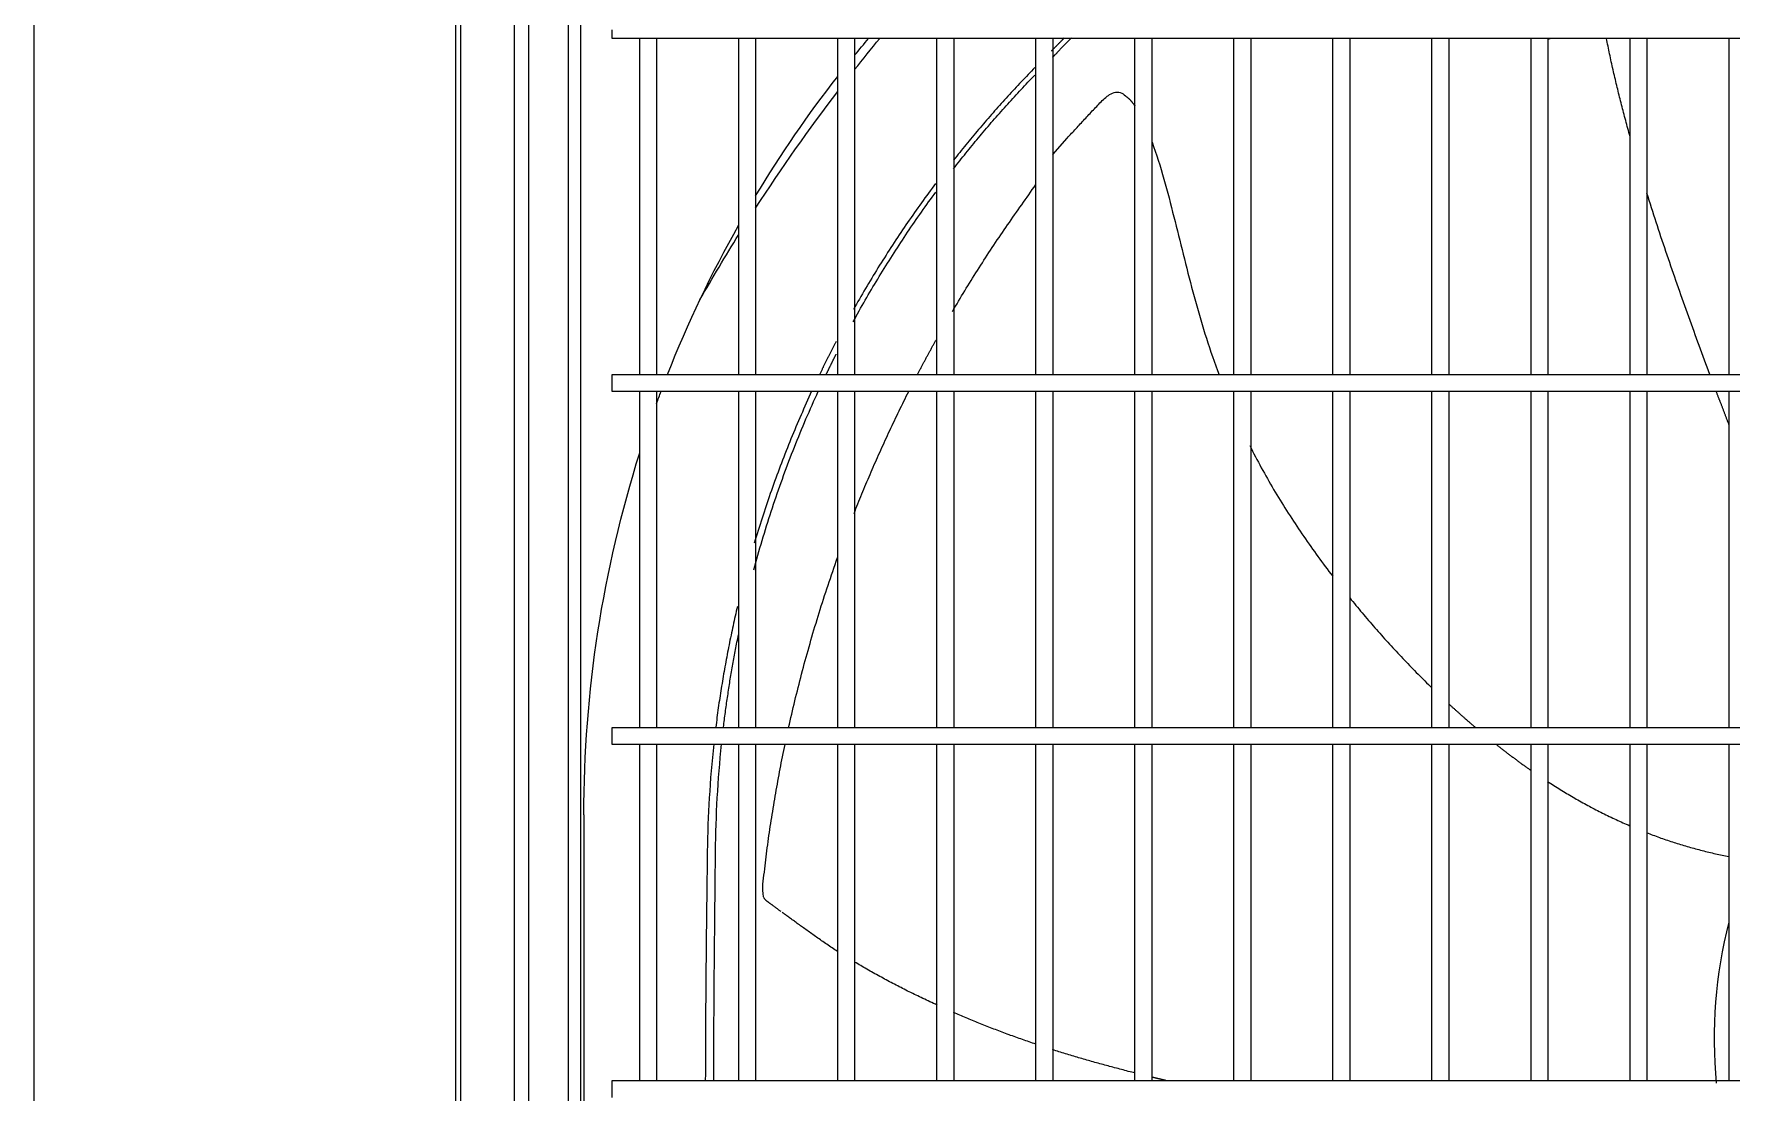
# Model space of a CAD drawing. Header units: millimetres. Extents: x 0 to 504600, y 0 to 118800.
# Drawn here: x 430024.2 to 430426.9, y 46058.4 to 46309.4 of the extents above; entities that cross this region are included whole.
import ezdxf

# ---------------------------------------------------------------- set-up
doc = ezdxf.new("R2010")
doc.units = ezdxf.units.MM
doc.header["$LTSCALE"] = 200
doc.layers.add('LG-AIRCON', color=240, linetype='Continuous')

# ---------------------------------------------------------------- blocks, each defined once
blk = doc.blocks.new('UXC')
at = {"layer": 'LG-AIRCON', "color": 0}
for p, q in [((-430.95, 40.6), (-430.95, 721.4)), ((-429.65, 721.4), (-429.65, 40.6)), ((-417.02, 111.03), (-417.02, 651.03)), ((-413.48, 651.03), (-413.48, 111.03)), ((-404.18, 114.89), (-404.18, 647.18)), ((-401.21, 647.18), (-401.21, 114.89)), ((-400.45, 316), (-400.45, 446)), ((-393.71, 383), (-393.71, 381)), ((-393.71, 381), (-393.71, 379)), ((-393.71, 379), (351.81, 379)), ((-387.2, 379), (-387.2, 299.25)), ((-383.2, 299.25), (-383.2, 379)), ((-363.7, 379.01), (-363.7, 299.26)), ((-359.7, 299.26), (-359.7, 379.01)), ((-340.2, 379), (-340.2, 299.25)), ((-336.2, 299.25), (-336.2, 379)), ((-316.7, 379), (-316.7, 299.25)), ((-312.7, 299.25), (-312.7, 379)), ((-293.2, 379), (-293.2, 299.25)), ((-289.2, 299.25), (-289.2, 379)), ((-269.7, 379), (-269.7, 299.25)), ((-265.7, 299.25), (-265.7, 379)), ((-246.2, 379), (-246.2, 299.25)), ((-242.2, 299.25), (-242.2, 379)), ((-222.7, 379), (-222.7, 299.25)), ((-218.7, 299.25), (-218.7, 379)), ((-199.2, 379), (-199.2, 299.25)), ((-195.2, 299.25), (-195.2, 379)), ((-175.7, 379), (-175.7, 299.25)), ((-171.7, 299.25), (-171.7, 379)), ((-152.2, 379), (-152.2, 299.25)), ((-148.2, 299.25), (-148.2, 379)), ((-128.7, 379), (-128.7, 299.25)), ((351.81, 299.25), (-393.71, 299.25)), ((-393.71, 299.25), (-393.71, 297.25)), ((-393.71, 297.25), (-393.71, 295.25)), ((-393.71, 295.25), (351.81, 295.25)), ((-387.2, 295.25), (-387.2, 215.5)), ((-383.2, 215.5), (-383.2, 295.25)), ((-363.7, 295.26), (-363.7, 215.5)), ((-359.7, 215.5), (-359.7, 295.26)), ((-340.2, 295.25), (-340.2, 215.5)), ((-336.2, 215.5), (-336.2, 295.25)), ((-316.7, 295.25), (-316.7, 215.5)), ((-312.7, 215.5), (-312.7, 295.25)), ((-293.2, 295.26), (-293.2, 215.51)), ((-289.2, 215.51), (-289.2, 295.26)), ((-269.7, 295.26), (-269.7, 215.51)), ((-265.7, 215.51), (-265.7, 295.26)), ((-246.2, 295.26), (-246.2, 215.51)), ((-242.2, 215.51), (-242.2, 295.26)), ((-222.7, 295.26), (-222.7, 215.51)), ((-218.7, 215.51), (-218.7, 295.26)), ((-199.2, 295.26), (-199.2, 215.51)), ((-195.2, 215.51), (-195.2, 295.26)), ((-175.7, 295.26), (-175.7, 215.51)), ((-171.7, 215.51), (-171.7, 295.26)), ((-152.2, 295.26), (-152.2, 215.51)), ((-148.2, 215.51), (-148.2, 295.26)), ((-128.7, 295.26), (-128.7, 215.51)), ((351.81, 215.5), (-393.71, 215.5)), ((-393.71, 215.5), (-393.71, 213.5)), ((-393.71, 213.5), (-393.71, 211.5)), ((-393.71, 211.5), (351.81, 211.5)), ((-387.2, 211.5), (-387.2, 131.75)), ((-383.2, 131.75), (-383.2, 211.5)), ((-363.7, 211.5), (-363.7, 131.75)), ((-359.7, 131.75), (-359.7, 211.5)), ((-340.2, 211.5), (-340.2, 131.75)), ((-336.2, 131.75), (-336.2, 211.5)), ((-316.7, 211.5), (-316.7, 131.75)), ((-312.7, 131.75), (-312.7, 211.5)), ((-293.2, 211.5), (-293.2, 131.76)), ((-289.2, 131.76), (-289.2, 211.5)), ((-269.7, 211.5), (-269.7, 131.76)), ((-265.7, 131.76), (-265.7, 211.5)), ((-246.2, 211.5), (-246.2, 131.76)), ((-242.2, 131.76), (-242.2, 211.5)), ((-222.7, 211.5), (-222.7, 131.76)), ((-218.7, 131.76), (-218.7, 211.5)), ((-199.2, 211.5), (-199.2, 131.76)), ((-195.2, 131.76), (-195.2, 211.5)), ((-175.7, 211.5), (-175.7, 131.76)), ((-171.7, 131.76), (-171.7, 211.5)), ((-152.2, 211.5), (-152.2, 131.76)), ((-148.2, 131.76), (-148.2, 211.5)), ((-128.7, 211.5), (-128.7, 131.76)), ((351.81, 131.75), (-393.71, 131.75)), ((-393.71, 131.75), (-393.71, 129.75))]:
    blk.add_line(p, q, dxfattribs=at)
for points in [[(-369.63, 299.21), (-369.8, 300.79), (-369.96, 302.38), (-370.1, 303.97), (-370.24, 305.56), (-370.37, 307.15), (-370.49, 308.74), (-370.6, 310.33), (-370.7, 311.92), (-370.79, 313.52), (-370.87, 315.11), (-370.94, 316.7), (-371, 318.3), (-371.05, 319.89), (-371.09, 321.49), (-371.13, 323.09), (-371.16, 324.68), (-371.19, 326.28), (-371.21, 327.88), (-371.23, 329.47), (-371.25, 331.07), (-371.27, 332.67), (-371.29, 334.26), (-371.31, 335.86), (-371.33, 337.46), (-371.35, 339.06), (-371.37, 340.65), (-371.38, 342.25), (-371.4, 343.85), (-371.42, 345.45), (-371.44, 347.04), (-371.45, 348.64), (-371.47, 350.24), (-371.48, 351.84), (-371.5, 353.43), (-371.51, 355.03), (-371.52, 356.63), (-371.53, 358.23), (-371.55, 359.82), (-371.56, 361.42), (-371.57, 363.02), (-371.58, 364.62), (-371.59, 366.22), (-371.59, 367.81), (-371.6, 369.41), (-371.61, 371.01), (-371.62, 372.61), (-371.62, 374.21), (-371.63, 375.8), (-371.63, 377.4), (-371.64, 379)], [(-369.64, 379), (-369.63, 377.4), (-369.63, 375.8), (-369.62, 374.2), (-369.62, 372.61), (-369.61, 371.01), (-369.6, 369.41), (-369.59, 367.81), (-369.59, 366.22), (-369.58, 364.62), (-369.57, 363.02), (-369.56, 361.42), (-369.55, 359.82), (-369.54, 358.23), (-369.53, 356.63), (-369.51, 355.03), (-369.5, 353.43), (-369.49, 351.84), (-369.48, 350.24), (-369.46, 348.64), (-369.45, 347.04), (-369.43, 345.45), (-369.41, 343.85), (-369.4, 342.25), (-369.38, 340.66), (-369.37, 339.06), (-369.35, 337.46), (-369.33, 335.86), (-369.32, 334.27), (-369.3, 332.67), (-369.29, 331.07), (-369.27, 329.47), (-369.25, 327.88), (-369.24, 326.28), (-369.21, 324.68), (-369.19, 323.09), (-369.15, 321.49), (-369.12, 319.89), (-369.07, 318.3), (-369.01, 316.7), (-368.95, 315.11), (-368.88, 313.51), (-368.79, 311.92), (-368.7, 310.33), (-368.6, 308.73), (-368.48, 307.14), (-368.36, 305.55), (-368.23, 303.96), (-368.08, 302.37), (-367.93, 300.78), (-367.77, 299.19)], [(-262.35, 379), (-262.42, 378.99), (-262.49, 378.97), (-262.55, 378.96), (-262.62, 378.94), (-262.69, 378.93), (-262.76, 378.91), (-262.82, 378.89), (-262.89, 378.88), (-262.96, 378.86), (-263.02, 378.85), (-263.09, 378.83), (-263.16, 378.82), (-263.22, 378.8), (-263.29, 378.78), (-263.36, 378.77), (-263.43, 378.75), (-263.49, 378.74), (-263.56, 378.72), (-263.63, 378.7), (-263.69, 378.69), (-263.76, 378.67), (-263.83, 378.66), (-263.89, 378.64), (-263.96, 378.63), (-264.03, 378.61), (-264.09, 378.59), (-264.16, 378.58), (-264.23, 378.56), (-264.29, 378.55), (-264.36, 378.53), (-264.43, 378.51), (-264.49, 378.5), (-264.56, 378.48), (-264.63, 378.47), (-264.7, 378.45), (-264.76, 378.43), (-264.83, 378.42), (-264.9, 378.4), (-264.96, 378.39), (-265.03, 378.37), (-265.1, 378.35), (-265.16, 378.34), (-265.23, 378.32), (-265.3, 378.31), (-265.36, 378.29), (-265.43, 378.27), (-265.49, 378.26), (-265.56, 378.24), (-265.63, 378.23), (-265.69, 378.21)], [(-269.66, 377.23), (-270.06, 377.13), (-270.46, 377.03), (-270.86, 376.93), (-271.27, 376.83), (-271.67, 376.72), (-272.07, 376.62), (-272.48, 376.51), (-272.89, 376.41), (-273.29, 376.3), (-273.69, 376.19), (-274.1, 376.09), (-274.5, 375.98), (-274.9, 375.88), (-275.29, 375.77), (-275.69, 375.66), (-276.08, 375.56), (-276.47, 375.45), (-276.87, 375.34), (-277.26, 375.24), (-277.65, 375.13), (-278.04, 375.02), (-278.42, 374.92), (-278.81, 374.81), (-279.2, 374.7), (-279.59, 374.59), (-279.97, 374.48), (-280.36, 374.37), (-280.74, 374.26), (-281.13, 374.15), (-281.51, 374.04), (-281.9, 373.93), (-282.28, 373.82), (-282.66, 373.7), (-283.05, 373.59), (-283.43, 373.48), (-283.81, 373.36), (-284.2, 373.25), (-284.59, 373.13), (-284.97, 373.02), (-285.36, 372.9), (-285.75, 372.78), (-286.14, 372.66), (-286.53, 372.54), (-286.92, 372.42), (-287.32, 372.3), (-287.71, 372.18), (-288.1, 372.05), (-288.49, 371.93), (-288.88, 371.81), (-289.26, 371.68)], [(-293.19, 370.4), (-293.59, 370.26), (-294, 370.12), (-294.4, 369.98), (-294.8, 369.85), (-295.2, 369.71), (-295.6, 369.57), (-296, 369.43), (-296.4, 369.29), (-296.79, 369.15), (-297.19, 369.01), (-297.59, 368.87), (-297.98, 368.73), (-298.38, 368.58), (-298.78, 368.44), (-299.18, 368.29), (-299.57, 368.15), (-299.97, 368), (-300.37, 367.85), (-300.78, 367.7), (-301.18, 367.55), (-301.58, 367.4), (-301.98, 367.25), (-302.39, 367.09), (-302.79, 366.94), (-303.19, 366.79), (-303.59, 366.63), (-303.99, 366.48), (-304.38, 366.32), (-304.77, 366.17), (-305.16, 366.01), (-305.55, 365.86), (-305.94, 365.71), (-306.32, 365.55), (-306.71, 365.4), (-307.09, 365.24), (-307.48, 365.08), (-307.86, 364.93), (-308.24, 364.77), (-308.62, 364.61), (-309, 364.46), (-309.37, 364.3), (-309.75, 364.14), (-310.13, 363.98), (-310.5, 363.82), (-310.87, 363.66), (-311.25, 363.5), (-311.62, 363.35), (-311.99, 363.18), (-312.36, 363.02), (-312.73, 362.86)], [(-316.62, 361.12), (-317.05, 360.92), (-317.48, 360.73), (-317.9, 360.53), (-318.32, 360.33), (-318.74, 360.13), (-319.16, 359.94), (-319.58, 359.74), (-319.99, 359.54), (-320.4, 359.35), (-320.81, 359.15), (-321.22, 358.95), (-321.62, 358.76), (-322.02, 358.56), (-322.43, 358.36), (-322.83, 358.16), (-323.23, 357.96), (-323.63, 357.77), (-324.02, 357.57), (-324.42, 357.37), (-324.81, 357.17), (-325.2, 356.97), (-325.6, 356.77), (-325.98, 356.57), (-326.37, 356.37), (-326.76, 356.17), (-327.15, 355.97), (-327.54, 355.76), (-327.92, 355.56), (-328.31, 355.35), (-328.7, 355.15), (-329.08, 354.94), (-329.47, 354.73), (-329.86, 354.52), (-330.25, 354.31), (-330.63, 354.1), (-331.02, 353.89), (-331.41, 353.67), (-331.79, 353.46), (-332.17, 353.24), (-332.55, 353.03), (-332.93, 352.82), (-333.3, 352.6), (-333.68, 352.39), (-334.05, 352.17), (-334.41, 351.96), (-334.77, 351.75), (-335.13, 351.54), (-335.48, 351.33), (-335.84, 351.12), (-336.2, 350.91)], [(-340.24, 348.39), (-340.56, 348.18), (-340.89, 347.97), (-341.21, 347.75), (-341.53, 347.54), (-341.85, 347.33), (-342.17, 347.12), (-342.49, 346.9), (-342.8, 346.69), (-343.11, 346.48), (-343.42, 346.27), (-343.73, 346.06), (-344.03, 345.85), (-344.33, 345.64), (-344.63, 345.43), (-344.93, 345.23), (-345.23, 345.02), (-345.52, 344.81), (-345.81, 344.6), (-346.1, 344.4), (-346.38, 344.2), (-346.66, 344), (-346.94, 343.8), (-347.22, 343.61), (-347.49, 343.41), (-347.77, 343.21), (-348.04, 343.01), (-348.3, 342.82), (-348.56, 342.64), (-348.81, 342.45), (-349.06, 342.27), (-349.32, 342.09), (-349.57, 341.9), (-349.82, 341.72), (-350.06, 341.55), (-350.29, 341.38), (-350.51, 341.22), (-350.75, 341.05), (-350.99, 340.87), (-351.22, 340.71), (-351.43, 340.55), (-351.63, 340.41), (-351.83, 340.26), (-352.05, 340.1), (-352.27, 339.94), (-352.46, 339.81), (-352.63, 339.68), (-352.81, 339.55), (-353.01, 339.41), (-353.2, 339.27), (-353.38, 339.14)], [(-353.67, 338.93), (-353.8, 338.84), (-353.93, 338.75), (-354.05, 338.66), (-354.18, 338.57), (-354.3, 338.48), (-354.42, 338.39), (-354.53, 338.31), (-354.65, 338.22), (-354.76, 338.14), (-354.87, 338.05), (-354.98, 337.97), (-355.09, 337.89), (-355.2, 337.81), (-355.3, 337.73), (-355.4, 337.65), (-355.5, 337.58), (-355.6, 337.5), (-355.69, 337.43), (-355.78, 337.36), (-355.87, 337.29), (-355.96, 337.22), (-356.05, 337.16), (-356.13, 337.09), (-356.22, 337.04), (-356.3, 336.98), (-356.38, 336.92), (-356.45, 336.87), (-356.53, 336.82), (-356.6, 336.77), (-356.68, 336.72), (-356.75, 336.67), (-356.81, 336.62), (-356.88, 336.57), (-356.95, 336.53), (-357.01, 336.48), (-357.07, 336.42), (-357.13, 336.37), (-357.19, 336.32), (-357.25, 336.26), (-357.3, 336.2), (-357.36, 336.14), (-357.41, 336.08), (-357.46, 336.02), (-357.51, 335.96), (-357.56, 335.89), (-357.6, 335.83), (-357.65, 335.77), (-357.69, 335.7), (-357.73, 335.63), (-357.77, 335.57)], [(-357.81, 335.44), (-357.91, 334.67), (-357.98, 333.91), (-358, 333.17), (-357.98, 332.43), (-357.91, 331.7), (-357.83, 330.98), (-357.73, 330.26), (-357.63, 329.54), (-357.55, 328.82), (-357.46, 328.1), (-357.38, 327.38), (-357.3, 326.65), (-357.21, 325.93), (-357.12, 325.21), (-357.03, 324.49), (-356.93, 323.77), (-356.83, 323.05), (-356.73, 322.33), (-356.63, 321.61), (-356.53, 320.9), (-356.42, 320.18), (-356.31, 319.46), (-356.21, 318.74), (-356.1, 318.02), (-355.98, 317.3), (-355.87, 316.59), (-355.76, 315.87), (-355.64, 315.15), (-355.53, 314.43), (-355.41, 313.71), (-355.29, 312.99), (-355.17, 312.27), (-355.05, 311.55), (-354.92, 310.83), (-354.8, 310.11), (-354.67, 309.39), (-354.54, 308.67), (-354.41, 307.95), (-354.28, 307.23), (-354.15, 306.51), (-354.01, 305.78), (-353.88, 305.06), (-353.74, 304.34), (-353.6, 303.62), (-353.46, 302.89), (-353.31, 302.17), (-353.17, 301.44), (-353.02, 300.72), (-352.87, 299.99), (-352.72, 299.27)], [(-148.3, 320.19), (-147.92, 320.34), (-147.54, 320.48), (-147.16, 320.63), (-146.78, 320.77), (-146.4, 320.91), (-146.01, 321.05), (-145.63, 321.19), (-145.25, 321.33), (-144.86, 321.47), (-144.48, 321.6), (-144.09, 321.73), (-143.7, 321.87), (-143.32, 322), (-142.93, 322.13), (-142.54, 322.26), (-142.16, 322.38), (-141.77, 322.51), (-141.38, 322.63), (-140.99, 322.76), (-140.6, 322.88), (-140.21, 323), (-139.82, 323.12), (-139.43, 323.24), (-139.04, 323.35), (-138.65, 323.47), (-138.26, 323.58), (-137.87, 323.69), (-137.47, 323.8), (-137.08, 323.91), (-136.69, 324.02), (-136.29, 324.12), (-135.9, 324.23), (-135.5, 324.33), (-135.11, 324.44), (-134.71, 324.54), (-134.31, 324.64), (-133.92, 324.73), (-133.52, 324.83), (-133.12, 324.93), (-132.73, 325.02), (-132.33, 325.11), (-131.93, 325.2), (-131.53, 325.29), (-131.13, 325.38), (-130.73, 325.47), (-130.33, 325.55), (-129.93, 325.64), (-129.52, 325.72), (-129.12, 325.8), (-128.72, 325.88)], [(-171.76, 308.07), (-171.39, 308.31), (-171.02, 308.55), (-170.64, 308.79), (-170.27, 309.02), (-169.89, 309.26), (-169.52, 309.49), (-169.14, 309.73), (-168.77, 309.96), (-168.39, 310.19), (-168.01, 310.42), (-167.63, 310.65), (-167.25, 310.88), (-166.87, 311.1), (-166.49, 311.33), (-166.11, 311.55), (-165.72, 311.78), (-165.34, 312), (-164.96, 312.22), (-164.57, 312.44), (-164.19, 312.65), (-163.8, 312.87), (-163.41, 313.09), (-163.02, 313.3), (-162.64, 313.51), (-162.25, 313.72), (-161.86, 313.93), (-161.47, 314.14), (-161.07, 314.35), (-160.68, 314.55), (-160.29, 314.76), (-159.89, 314.96), (-159.5, 315.16), (-159.11, 315.36), (-158.71, 315.56), (-158.31, 315.76), (-157.92, 315.96), (-157.52, 316.15), (-157.12, 316.35), (-156.72, 316.54), (-156.32, 316.73), (-155.92, 316.92), (-155.52, 317.11), (-155.11, 317.29), (-154.71, 317.48), (-154.31, 317.66), (-153.9, 317.84), (-153.5, 318.03), (-153.09, 318.2), (-152.68, 318.38), (-152.28, 318.56)], [(-183.91, 299.32), (-183.75, 299.45), (-183.59, 299.57), (-183.43, 299.7), (-183.27, 299.82), (-183.11, 299.95), (-182.95, 300.07), (-182.79, 300.2), (-182.63, 300.32), (-182.47, 300.44), (-182.31, 300.57), (-182.15, 300.69), (-181.99, 300.82), (-181.83, 300.94), (-181.67, 301.06), (-181.51, 301.18), (-181.35, 301.31), (-181.19, 301.43), (-181.02, 301.55), (-180.86, 301.67), (-180.7, 301.8), (-180.54, 301.92), (-180.38, 302.04), (-180.22, 302.16), (-180.05, 302.28), (-179.89, 302.4), (-179.73, 302.52), (-179.57, 302.64), (-179.4, 302.76), (-179.24, 302.88), (-179.08, 303), (-178.91, 303.12), (-178.75, 303.24), (-178.59, 303.36), (-178.42, 303.48), (-178.26, 303.6), (-178.1, 303.72), (-177.93, 303.84), (-177.77, 303.96), (-177.6, 304.07), (-177.44, 304.19), (-177.27, 304.31), (-177.11, 304.43), (-176.94, 304.55), (-176.78, 304.66), (-176.61, 304.78), (-176.45, 304.9), (-176.28, 305.01), (-176.12, 305.13), (-175.95, 305.24), (-175.78, 305.36)], [(-364.02, 266.54), (-364.16, 267.11), (-364.29, 267.68), (-364.42, 268.24), (-364.55, 268.81), (-364.68, 269.38), (-364.8, 269.95), (-364.93, 270.52), (-365.05, 271.09), (-365.18, 271.66), (-365.3, 272.23), (-365.42, 272.8), (-365.54, 273.37), (-365.66, 273.94), (-365.78, 274.52), (-365.89, 275.09), (-366.01, 275.66), (-366.12, 276.24), (-366.23, 276.81), (-366.35, 277.38), (-366.46, 277.95), (-366.56, 278.53), (-366.67, 279.1), (-366.78, 279.67), (-366.88, 280.25), (-366.99, 280.82), (-367.09, 281.39), (-367.19, 281.97), (-367.29, 282.54), (-367.39, 283.12), (-367.48, 283.69), (-367.58, 284.26), (-367.67, 284.84), (-367.77, 285.41), (-367.86, 285.99), (-367.95, 286.56), (-368.04, 287.14), (-368.13, 287.71), (-368.22, 288.28), (-368.3, 288.86), (-368.39, 289.43), (-368.47, 290.01), (-368.55, 290.58), (-368.63, 291.16), (-368.71, 291.73), (-368.79, 292.31), (-368.87, 292.88), (-368.94, 293.46), (-369.02, 294.03), (-369.09, 294.61), (-369.16, 295.19)], [(-367.32, 295.17), (-367.27, 294.73), (-367.21, 294.29), (-367.16, 293.85), (-367.1, 293.42), (-367.05, 292.98), (-366.99, 292.54), (-366.93, 292.1), (-366.88, 291.66), (-366.82, 291.22), (-366.76, 290.78), (-366.7, 290.34), (-366.64, 289.9), (-366.57, 289.46), (-366.51, 289.02), (-366.45, 288.59), (-366.38, 288.15), (-366.32, 287.71), (-366.25, 287.27), (-366.19, 286.83), (-366.12, 286.39), (-366.05, 285.95), (-365.98, 285.51), (-365.92, 285.08), (-365.85, 284.64), (-365.78, 284.2), (-365.7, 283.76), (-365.63, 283.32), (-365.56, 282.88), (-365.49, 282.44), (-365.41, 282.01), (-365.34, 281.57), (-365.26, 281.13), (-365.18, 280.69), (-365.11, 280.25), (-365.03, 279.81), (-364.95, 279.38), (-364.87, 278.94), (-364.79, 278.5), (-364.71, 278.06), (-364.63, 277.62), (-364.54, 277.19), (-364.46, 276.75), (-364.38, 276.31), (-364.29, 275.87), (-364.21, 275.44), (-364.12, 275), (-364.03, 274.56), (-363.94, 274.12), (-363.86, 273.68), (-363.77, 273.25)], [(-351.86, 295.28), (-351.69, 294.49), (-351.51, 293.7), (-351.33, 292.91), (-351.14, 292.12), (-350.96, 291.32), (-350.77, 290.53), (-350.58, 289.74), (-350.39, 288.94), (-350.2, 288.15), (-350, 287.35), (-349.8, 286.55), (-349.6, 285.76), (-349.4, 284.96), (-349.2, 284.16), (-348.99, 283.36), (-348.78, 282.56), (-348.57, 281.76), (-348.35, 280.96), (-348.14, 280.15), (-347.92, 279.35), (-347.7, 278.55), (-347.48, 277.74), (-347.25, 276.94), (-347.02, 276.13), (-346.79, 275.32), (-346.56, 274.52), (-346.33, 273.71), (-346.09, 272.9), (-345.85, 272.09), (-345.61, 271.28), (-345.37, 270.47), (-345.12, 269.66), (-344.87, 268.85), (-344.62, 268.03), (-344.37, 267.22), (-344.11, 266.41), (-343.85, 265.59), (-343.59, 264.78), (-343.33, 263.96), (-343.06, 263.14), (-342.79, 262.33), (-342.52, 261.51), (-342.25, 260.69), (-341.97, 259.87), (-341.69, 259.05), (-341.41, 258.23), (-341.13, 257.41), (-340.84, 256.59), (-340.56, 255.77), (-340.26, 254.95)], [(-195.22, 289.62), (-195.1, 289.74), (-194.97, 289.86), (-194.85, 289.97), (-194.72, 290.09), (-194.6, 290.2), (-194.47, 290.32), (-194.34, 290.43), (-194.22, 290.55), (-194.09, 290.66), (-193.97, 290.78), (-193.84, 290.89), (-193.71, 291), (-193.59, 291.12), (-193.46, 291.23), (-193.33, 291.35), (-193.21, 291.46), (-193.08, 291.57), (-192.95, 291.69), (-192.83, 291.8), (-192.7, 291.92), (-192.57, 292.03), (-192.45, 292.14), (-192.32, 292.26), (-192.19, 292.37), (-192.06, 292.48), (-191.94, 292.59), (-191.81, 292.71), (-191.68, 292.82), (-191.55, 292.93), (-191.43, 293.05), (-191.3, 293.16), (-191.17, 293.27), (-191.04, 293.38), (-190.91, 293.49), (-190.78, 293.61), (-190.66, 293.72), (-190.53, 293.83), (-190.4, 293.94), (-190.27, 294.05), (-190.14, 294.16), (-190.01, 294.28), (-189.88, 294.39), (-189.75, 294.5), (-189.62, 294.61), (-189.5, 294.72), (-189.37, 294.83), (-189.24, 294.94), (-189.11, 295.05), (-188.98, 295.16), (-188.85, 295.27)], [(-218.73, 264.48), (-218.36, 264.94), (-217.99, 265.38), (-217.62, 265.83), (-217.25, 266.28), (-216.88, 266.73), (-216.51, 267.17), (-216.14, 267.62), (-215.77, 268.06), (-215.39, 268.51), (-215.02, 268.95), (-214.64, 269.39), (-214.26, 269.83), (-213.88, 270.27), (-213.51, 270.71), (-213.13, 271.14), (-212.74, 271.58), (-212.36, 272.02), (-211.98, 272.45), (-211.6, 272.88), (-211.21, 273.32), (-210.83, 273.75), (-210.44, 274.18), (-210.05, 274.61), (-209.66, 275.04), (-209.27, 275.46), (-208.88, 275.89), (-208.49, 276.32), (-208.1, 276.74), (-207.71, 277.16), (-207.31, 277.59), (-206.92, 278.01), (-206.52, 278.43), (-206.13, 278.85), (-205.73, 279.27), (-205.33, 279.68), (-204.93, 280.1), (-204.53, 280.52), (-204.13, 280.93), (-203.72, 281.35), (-203.32, 281.76), (-202.92, 282.17), (-202.51, 282.58), (-202.11, 282.99), (-201.7, 283.4), (-201.29, 283.81), (-200.88, 284.21), (-200.47, 284.62), (-200.06, 285.02), (-199.65, 285.42), (-199.23, 285.83)], [(-360.12, 257.81), (-359.88, 256.94), (-359.65, 256.07), (-359.4, 255.19), (-359.16, 254.32), (-358.91, 253.45), (-358.66, 252.59), (-358.41, 251.72), (-358.15, 250.85), (-357.89, 249.99), (-357.63, 249.12), (-357.37, 248.26), (-357.1, 247.4), (-356.83, 246.54), (-356.56, 245.68), (-356.28, 244.82), (-356, 243.96), (-355.72, 243.1), (-355.43, 242.25), (-355.15, 241.39), (-354.86, 240.54), (-354.56, 239.69), (-354.27, 238.84), (-353.97, 237.99), (-353.67, 237.14), (-353.36, 236.29), (-353.05, 235.45), (-352.74, 234.6), (-352.43, 233.76), (-352.11, 232.91), (-351.79, 232.07), (-351.47, 231.23), (-351.15, 230.39), (-350.82, 229.55), (-350.49, 228.71), (-350.16, 227.88), (-349.82, 227.04), (-349.48, 226.21), (-349.14, 225.37), (-348.8, 224.54), (-348.45, 223.71), (-348.1, 222.88), (-347.75, 222.05), (-347.39, 221.22), (-347.03, 220.4), (-346.67, 219.57), (-346.31, 218.75), (-345.94, 217.92), (-345.57, 217.1), (-345.2, 216.28), (-344.82, 215.46)], [(-242.45, 228.35), (-242.12, 229.01), (-241.78, 229.67), (-241.44, 230.33), (-241.1, 230.99), (-240.75, 231.65), (-240.4, 232.31), (-240.05, 232.96), (-239.7, 233.61), (-239.34, 234.26), (-238.98, 234.91), (-238.62, 235.56), (-238.25, 236.2), (-237.89, 236.84), (-237.52, 237.48), (-237.15, 238.12), (-236.77, 238.76), (-236.39, 239.39), (-236.01, 240.03), (-235.63, 240.66), (-235.25, 241.29), (-234.86, 241.91), (-234.47, 242.54), (-234.08, 243.16), (-233.69, 243.79), (-233.29, 244.41), (-232.89, 245.03), (-232.49, 245.64), (-232.09, 246.26), (-231.69, 246.87), (-231.28, 247.48), (-230.87, 248.09), (-230.46, 248.7), (-230.05, 249.31), (-229.64, 249.91), (-229.22, 250.52), (-228.8, 251.12), (-228.38, 251.72), (-227.96, 252.32), (-227.54, 252.91), (-227.11, 253.51), (-226.69, 254.1), (-226.26, 254.69), (-225.83, 255.28), (-225.39, 255.87), (-224.96, 256.46), (-224.52, 257.04), (-224.09, 257.63), (-223.65, 258.21), (-223.21, 258.79), (-222.76, 259.37)], [(-346.4, 215.47), (-346.72, 216.17), (-347.04, 216.88), (-347.36, 217.58), (-347.68, 218.28), (-347.99, 218.99), (-348.3, 219.69), (-348.61, 220.4), (-348.92, 221.1), (-349.23, 221.81), (-349.53, 222.52), (-349.83, 223.23), (-350.13, 223.94), (-350.43, 224.65), (-350.72, 225.36), (-351.02, 226.07), (-351.31, 226.78), (-351.6, 227.5), (-351.89, 228.21), (-352.17, 228.93), (-352.46, 229.64), (-352.74, 230.36), (-353.02, 231.08), (-353.29, 231.8), (-353.57, 232.52), (-353.84, 233.24), (-354.11, 233.96), (-354.38, 234.68), (-354.65, 235.4), (-354.92, 236.12), (-355.18, 236.85), (-355.44, 237.57), (-355.7, 238.3), (-355.96, 239.02), (-356.21, 239.75), (-356.46, 240.48), (-356.71, 241.21), (-356.96, 241.94), (-357.21, 242.67), (-357.45, 243.4), (-357.7, 244.13), (-357.94, 244.86), (-358.18, 245.6), (-358.41, 246.33), (-358.65, 247.07), (-358.88, 247.8), (-359.11, 248.54), (-359.34, 249.28), (-359.56, 250.02), (-359.79, 250.76), (-360.01, 251.5)], [(-336.33, 244.45), (-336.11, 243.87), (-335.88, 243.3), (-335.65, 242.72), (-335.42, 242.14), (-335.18, 241.56), (-334.95, 240.99), (-334.71, 240.41), (-334.48, 239.83), (-334.24, 239.25), (-334, 238.67), (-333.76, 238.1), (-333.52, 237.52), (-333.27, 236.94), (-333.03, 236.36), (-332.78, 235.78), (-332.54, 235.2), (-332.29, 234.62), (-332.04, 234.04), (-331.79, 233.46), (-331.54, 232.88), (-331.28, 232.3), (-331.03, 231.72), (-330.77, 231.15), (-330.52, 230.57), (-330.26, 229.99), (-330, 229.41), (-329.74, 228.83), (-329.47, 228.25), (-329.21, 227.67), (-328.94, 227.09), (-328.68, 226.51), (-328.41, 225.93), (-328.14, 225.35), (-327.87, 224.77), (-327.6, 224.19), (-327.32, 223.61), (-327.05, 223.03), (-326.77, 222.45), (-326.5, 221.87), (-326.22, 221.29), (-325.94, 220.71), (-325.66, 220.13), (-325.37, 219.55), (-325.09, 218.97), (-324.8, 218.39), (-324.52, 217.81), (-324.23, 217.23), (-323.94, 216.65), (-323.65, 216.07), (-323.36, 215.49)], [(-128.73, 223.33), (-128.79, 223.18), (-128.86, 223.02), (-128.92, 222.86), (-128.98, 222.71), (-129.04, 222.55), (-129.1, 222.4), (-129.16, 222.24), (-129.22, 222.08), (-129.28, 221.93), (-129.34, 221.77), (-129.4, 221.62), (-129.46, 221.46), (-129.52, 221.3), (-129.58, 221.15), (-129.64, 220.99), (-129.7, 220.83), (-129.76, 220.68), (-129.82, 220.52), (-129.88, 220.37), (-129.94, 220.21), (-130, 220.05), (-130.06, 219.9), (-130.12, 219.74), (-130.18, 219.58), (-130.24, 219.43), (-130.3, 219.27), (-130.36, 219.11), (-130.42, 218.96), (-130.48, 218.8), (-130.54, 218.64), (-130.6, 218.49), (-130.66, 218.33), (-130.72, 218.17), (-130.78, 218.01), (-130.84, 217.86), (-130.9, 217.7), (-130.96, 217.54), (-131.02, 217.39), (-131.08, 217.23), (-131.14, 217.07), (-131.2, 216.92), (-131.26, 216.76), (-131.32, 216.6), (-131.38, 216.44), (-131.44, 216.29), (-131.5, 216.13), (-131.56, 215.97), (-131.62, 215.81), (-131.68, 215.66), (-131.74, 215.5)], [(-340.58, 203.63), (-340.66, 203.79), (-340.74, 203.94), (-340.82, 204.1), (-340.9, 204.25), (-340.98, 204.41), (-341.06, 204.56), (-341.14, 204.71), (-341.22, 204.87), (-341.3, 205.02), (-341.38, 205.18), (-341.46, 205.33), (-341.54, 205.49), (-341.62, 205.64), (-341.7, 205.8), (-341.78, 205.95), (-341.86, 206.1), (-341.93, 206.26), (-342.01, 206.41), (-342.09, 206.57), (-342.17, 206.72), (-342.25, 206.88), (-342.33, 207.03), (-342.4, 207.19), (-342.48, 207.34), (-342.56, 207.5), (-342.64, 207.65), (-342.72, 207.81), (-342.79, 207.96), (-342.87, 208.12), (-342.95, 208.27), (-343.02, 208.43), (-343.1, 208.58), (-343.18, 208.74), (-343.26, 208.89), (-343.33, 209.05), (-343.41, 209.21), (-343.49, 209.36), (-343.56, 209.52), (-343.64, 209.67), (-343.71, 209.83), (-343.79, 209.98), (-343.87, 210.14), (-343.94, 210.3), (-344.02, 210.45), (-344.09, 210.61), (-344.17, 210.76), (-344.25, 210.92), (-344.32, 211.07), (-344.4, 211.23), (-344.47, 211.39)], [(-342.9, 211.38), (-342.86, 211.28), (-342.81, 211.19), (-342.77, 211.09), (-342.72, 211), (-342.67, 210.9), (-342.63, 210.81), (-342.58, 210.71), (-342.54, 210.62), (-342.49, 210.52), (-342.44, 210.43), (-342.4, 210.33), (-342.35, 210.24), (-342.31, 210.14), (-342.26, 210.05), (-342.21, 209.95), (-342.17, 209.86), (-342.12, 209.76), (-342.07, 209.67), (-342.03, 209.57), (-341.98, 209.48), (-341.93, 209.38), (-341.89, 209.29), (-341.84, 209.19), (-341.79, 209.1), (-341.75, 209), (-341.7, 208.91), (-341.65, 208.81), (-341.61, 208.72), (-341.56, 208.62), (-341.51, 208.53), (-341.47, 208.43), (-341.42, 208.34), (-341.37, 208.24), (-341.33, 208.15), (-341.28, 208.05), (-341.23, 207.96), (-341.18, 207.87), (-341.14, 207.77), (-341.09, 207.68), (-341.04, 207.58), (-341, 207.49), (-340.95, 207.39), (-340.9, 207.3), (-340.85, 207.2), (-340.81, 207.11), (-340.76, 207.01), (-340.71, 206.92), (-340.66, 206.83), (-340.62, 206.73), (-340.57, 206.64)], [(-321.3, 211.5), (-321.22, 211.34), (-321.13, 211.17), (-321.05, 211.01), (-320.96, 210.85), (-320.87, 210.68), (-320.79, 210.52), (-320.7, 210.36), (-320.62, 210.19), (-320.53, 210.03), (-320.44, 209.86), (-320.36, 209.7), (-320.27, 209.54), (-320.18, 209.37), (-320.09, 209.21), (-320.01, 209.05), (-319.92, 208.88), (-319.83, 208.72), (-319.75, 208.55), (-319.66, 208.39), (-319.57, 208.23), (-319.48, 208.06), (-319.39, 207.9), (-319.31, 207.74), (-319.22, 207.57), (-319.13, 207.41), (-319.04, 207.24), (-318.95, 207.08), (-318.86, 206.92), (-318.77, 206.75), (-318.69, 206.59), (-318.6, 206.43), (-318.51, 206.26), (-318.42, 206.1), (-318.33, 205.94), (-318.24, 205.77), (-318.15, 205.61), (-318.06, 205.45), (-317.97, 205.28), (-317.88, 205.12), (-317.79, 204.96), (-317.7, 204.79), (-317.61, 204.63), (-317.52, 204.47), (-317.43, 204.3), (-317.34, 204.14), (-317.25, 203.98), (-317.16, 203.81), (-317.07, 203.65), (-316.98, 203.49), (-316.89, 203.32)], [(-265.64, 156.38), (-265.25, 157.43), (-264.88, 158.5), (-264.52, 159.58), (-264.16, 160.67), (-263.82, 161.77), (-263.48, 162.88), (-263.15, 164), (-262.83, 165.12), (-262.51, 166.24), (-262.2, 167.36), (-261.9, 168.48), (-261.6, 169.59), (-261.31, 170.71), (-261.02, 171.83), (-260.74, 172.94), (-260.45, 174.05), (-260.17, 175.16), (-259.9, 176.28), (-259.62, 177.39), (-259.34, 178.5), (-259.07, 179.61), (-258.79, 180.72), (-258.52, 181.84), (-258.24, 182.95), (-257.96, 184.06), (-257.68, 185.18), (-257.4, 186.29), (-257.11, 187.41), (-256.82, 188.52), (-256.53, 189.63), (-256.24, 190.75), (-255.94, 191.86), (-255.64, 192.97), (-255.34, 194.08), (-255.03, 195.19), (-254.71, 196.29), (-254.39, 197.4), (-254.07, 198.5), (-253.74, 199.61), (-253.41, 200.71), (-253.07, 201.81), (-252.72, 202.9), (-252.37, 204), (-252.01, 205.09), (-251.65, 206.18), (-251.28, 207.26), (-250.9, 208.35), (-250.52, 209.43), (-250.13, 210.51), (-249.74, 211.58)], [(-133.25, 211.5), (-133.57, 210.64), (-133.89, 209.79), (-134.2, 208.93), (-134.52, 208.07), (-134.84, 207.21), (-135.16, 206.35), (-135.48, 205.5), (-135.79, 204.65), (-136.1, 203.81), (-136.4, 202.96), (-136.71, 202.12), (-137.02, 201.28), (-137.33, 200.43), (-137.64, 199.57), (-137.95, 198.71), (-138.26, 197.83), (-138.58, 196.95), (-138.89, 196.08), (-139.2, 195.2), (-139.51, 194.34), (-139.82, 193.48), (-140.12, 192.62), (-140.42, 191.77), (-140.72, 190.91), (-141.02, 190.06), (-141.31, 189.21), (-141.61, 188.36), (-141.9, 187.51), (-142.2, 186.66), (-142.49, 185.8), (-142.79, 184.93), (-143.09, 184.06), (-143.39, 183.18), (-143.69, 182.29), (-143.98, 181.41), (-144.28, 180.54), (-144.57, 179.67), (-144.86, 178.81), (-145.14, 177.95), (-145.42, 177.09), (-145.71, 176.23), (-145.99, 175.38), (-146.26, 174.52), (-146.54, 173.67), (-146.82, 172.82), (-147.09, 171.96), (-147.37, 171.09), (-147.64, 170.22), (-147.92, 169.35), (-148.2, 168.46)], [(-336.54, 198.97), (-336.19, 198.33), (-335.84, 197.69), (-335.49, 197.06), (-335.13, 196.42), (-334.78, 195.79), (-334.42, 195.15), (-334.06, 194.52), (-333.69, 193.89), (-333.33, 193.25), (-332.96, 192.62), (-332.59, 191.99), (-332.22, 191.36), (-331.85, 190.73), (-331.48, 190.1), (-331.1, 189.48), (-330.73, 188.85), (-330.35, 188.22), (-329.97, 187.6), (-329.58, 186.98), (-329.2, 186.35), (-328.81, 185.73), (-328.43, 185.11), (-328.04, 184.49), (-327.65, 183.87), (-327.25, 183.26), (-326.86, 182.64), (-326.46, 182.03), (-326.07, 181.41), (-325.67, 180.8), (-325.27, 180.19), (-324.87, 179.58), (-324.46, 178.97), (-324.06, 178.36), (-323.65, 177.75), (-323.24, 177.15), (-322.83, 176.54), (-322.42, 175.94), (-322, 175.34), (-321.59, 174.74), (-321.17, 174.14), (-320.75, 173.54), (-320.33, 172.94), (-319.91, 172.34), (-319.49, 171.75), (-319.07, 171.15), (-318.64, 170.56), (-318.21, 169.97), (-317.78, 169.38), (-317.35, 168.79), (-316.92, 168.2)], [(-316.98, 166.17), (-317.41, 166.74), (-317.84, 167.31), (-318.26, 167.88), (-318.68, 168.45), (-319.1, 169.03), (-319.52, 169.61), (-319.94, 170.18), (-320.35, 170.76), (-320.77, 171.34), (-321.18, 171.92), (-321.59, 172.5), (-322, 173.09), (-322.41, 173.67), (-322.82, 174.26), (-323.23, 174.84), (-323.63, 175.43), (-324.03, 176.02), (-324.43, 176.61), (-324.83, 177.2), (-325.23, 177.79), (-325.63, 178.38), (-326.03, 178.98), (-326.42, 179.57), (-326.81, 180.17), (-327.2, 180.77), (-327.59, 181.37), (-327.98, 181.97), (-328.37, 182.57), (-328.75, 183.17), (-329.14, 183.78), (-329.52, 184.38), (-329.9, 184.99), (-330.28, 185.59), (-330.66, 186.2), (-331.03, 186.81), (-331.41, 187.42), (-331.78, 188.03), (-332.15, 188.65), (-332.53, 189.26), (-332.89, 189.88), (-333.26, 190.49), (-333.63, 191.11), (-333.99, 191.73), (-334.35, 192.35), (-334.71, 192.96), (-335.07, 193.58), (-335.43, 194.2), (-335.78, 194.83), (-336.13, 195.45), (-336.48, 196.07)], [(-312.99, 196.52), (-312.63, 195.91), (-312.27, 195.3), (-311.9, 194.69), (-311.54, 194.08), (-311.17, 193.47), (-310.81, 192.86), (-310.44, 192.25), (-310.07, 191.65), (-309.7, 191.04), (-309.32, 190.43), (-308.95, 189.83), (-308.57, 189.22), (-308.2, 188.61), (-307.82, 188.01), (-307.44, 187.4), (-307.06, 186.8), (-306.67, 186.19), (-306.29, 185.59), (-305.9, 184.98), (-305.51, 184.38), (-305.12, 183.78), (-304.73, 183.17), (-304.34, 182.57), (-303.94, 181.97), (-303.55, 181.37), (-303.15, 180.77), (-302.75, 180.17), (-302.35, 179.57), (-301.94, 178.97), (-301.54, 178.37), (-301.13, 177.78), (-300.72, 177.18), (-300.31, 176.58), (-299.9, 175.99), (-299.48, 175.39), (-299.07, 174.8), (-298.65, 174.2), (-298.24, 173.6), (-297.82, 173.01), (-297.4, 172.41), (-296.98, 171.82), (-296.56, 171.22), (-296.14, 170.62), (-295.72, 170.03), (-295.3, 169.43), (-294.88, 168.83), (-294.46, 168.23), (-294.04, 167.63), (-293.62, 167.03), (-293.2, 166.43)], [(-312.72, 162.66), (-312.36, 162.19), (-312, 161.73), (-311.63, 161.27), (-311.27, 160.81), (-310.9, 160.34), (-310.54, 159.88), (-310.17, 159.43), (-309.8, 158.97), (-309.43, 158.51), (-309.06, 158.05), (-308.69, 157.6), (-308.32, 157.14), (-307.94, 156.69), (-307.57, 156.23), (-307.19, 155.78), (-306.82, 155.33), (-306.44, 154.88), (-306.06, 154.43), (-305.68, 153.98), (-305.3, 153.53), (-304.92, 153.08), (-304.54, 152.63), (-304.16, 152.19), (-303.77, 151.74), (-303.39, 151.3), (-303, 150.86), (-302.61, 150.41), (-302.23, 149.97), (-301.84, 149.53), (-301.45, 149.09), (-301.06, 148.65), (-300.67, 148.21), (-300.27, 147.77), (-299.88, 147.34), (-299.49, 146.9), (-299.09, 146.47), (-298.7, 146.03), (-298.3, 145.6), (-297.9, 145.17), (-297.5, 144.74), (-297.1, 144.3), (-296.7, 143.87), (-296.3, 143.45), (-295.9, 143.02), (-295.49, 142.59), (-295.09, 142.16), (-294.68, 141.74), (-294.28, 141.31), (-293.87, 140.89), (-293.46, 140.47)], [(-293.41, 138.66), (-293.82, 139.08), (-294.23, 139.51), (-294.64, 139.93), (-295.04, 140.35), (-295.45, 140.77), (-295.85, 141.2), (-296.26, 141.62), (-296.66, 142.05), (-297.06, 142.47), (-297.46, 142.9), (-297.86, 143.33), (-298.26, 143.76), (-298.66, 144.19), (-299.06, 144.62), (-299.45, 145.05), (-299.85, 145.48), (-300.24, 145.91), (-300.64, 146.34), (-301.03, 146.78), (-301.42, 147.21), (-301.81, 147.65), (-302.2, 148.08), (-302.59, 148.52), (-302.98, 148.96), (-303.36, 149.4), (-303.75, 149.84), (-304.13, 150.28), (-304.52, 150.72), (-304.9, 151.16), (-305.28, 151.6), (-305.66, 152.05), (-306.04, 152.49), (-306.42, 152.93), (-306.8, 153.38), (-307.17, 153.83), (-307.55, 154.27), (-307.92, 154.72), (-308.3, 155.17), (-308.67, 155.62), (-309.04, 156.07), (-309.41, 156.52), (-309.78, 156.97), (-310.15, 157.42), (-310.52, 157.88), (-310.89, 158.33), (-311.25, 158.78), (-311.62, 159.24), (-311.98, 159.7), (-312.35, 160.15), (-312.71, 160.61)], [(-289.2, 159.32), (-285.76, 155.38), (-285.51, 155.1), (-285.25, 154.82), (-284.99, 154.55), (-284.72, 154.27), (-284.46, 154), (-284.2, 153.72), (-283.94, 153.45), (-283.68, 153.17), (-283.42, 152.89), (-283.16, 152.61), (-282.91, 152.33), (-282.65, 152.04), (-282.4, 151.76), (-282.14, 151.48), (-281.88, 151.2), (-281.63, 150.92), (-281.37, 150.64), (-281.11, 150.36), (-280.85, 150.08), (-280.59, 149.8), (-280.33, 149.53), (-280.07, 149.25), (-279.81, 148.97), (-279.55, 148.7), (-279.28, 148.42), (-279.02, 148.15), (-278.76, 147.87), (-278.5, 147.59), (-278.24, 147.32), (-277.98, 147.04), (-277.71, 146.77), (-277.44, 146.5), (-277.17, 146.23), (-276.89, 145.97), (-276.61, 145.73), (-276.31, 145.49), (-276, 145.26), (-275.69, 145.05), (-275.35, 144.87), (-275.01, 144.71), (-274.65, 144.59), (-274.28, 144.51), (-273.9, 144.48), (-273.53, 144.5), (-273.16, 144.58), (-272.82, 144.73), (-272.51, 144.93), (-272.21, 145.16), (-271.91, 145.41)], [(-152.2, 155.01), (-152.33, 154.53), (-152.46, 154.06), (-152.59, 153.58), (-152.72, 153.1), (-152.85, 152.62), (-152.98, 152.15), (-153.11, 151.68), (-153.24, 151.21), (-153.36, 150.74), (-153.49, 150.27), (-153.61, 149.81), (-153.73, 149.35), (-153.85, 148.88), (-153.97, 148.42), (-154.09, 147.96), (-154.21, 147.5), (-154.33, 147.04), (-154.45, 146.58), (-154.56, 146.12), (-154.68, 145.66), (-154.79, 145.2), (-154.91, 144.74), (-155.02, 144.28), (-155.13, 143.82), (-155.24, 143.36), (-155.35, 142.9), (-155.46, 142.44), (-155.57, 141.98), (-155.68, 141.52), (-155.79, 141.05), (-155.9, 140.58), (-156.01, 140.11), (-156.12, 139.64), (-156.23, 139.17), (-156.33, 138.69), (-156.44, 138.22), (-156.54, 137.75), (-156.65, 137.28), (-156.75, 136.81), (-156.85, 136.34), (-156.95, 135.88), (-157.05, 135.42), (-157.15, 134.96), (-157.24, 134.5), (-157.34, 134.04), (-157.43, 133.58), (-157.52, 133.12), (-157.62, 132.67), (-157.71, 132.21), (-157.8, 131.76)], [(-271.91, 145.41), (-271.87, 145.44), (-271.83, 145.47), (-271.78, 145.5), (-271.74, 145.53), (-271.7, 145.56), (-271.66, 145.59), (-271.62, 145.62), (-271.58, 145.65), (-271.54, 145.68), (-271.5, 145.71), (-271.46, 145.74), (-271.43, 145.77), (-271.39, 145.81), (-271.35, 145.84), (-271.31, 145.87), (-271.27, 145.91), (-271.22, 145.95), (-271.18, 146), (-271.13, 146.04), (-271.08, 146.09), (-271.03, 146.14), (-270.98, 146.19), (-270.93, 146.23), (-270.89, 146.28), (-270.84, 146.33), (-270.8, 146.38), (-270.75, 146.42), (-270.71, 146.47), (-270.67, 146.52), (-270.63, 146.57), (-270.58, 146.62), (-270.54, 146.67), (-270.5, 146.72), (-270.45, 146.77), (-270.41, 146.83), (-270.36, 146.89), (-270.31, 146.95), (-270.26, 147.01), (-270.21, 147.08), (-270.16, 147.14), (-270.11, 147.2), (-270.06, 147.27), (-270.02, 147.33), (-269.97, 147.39), (-269.93, 147.45), (-269.88, 147.51), (-269.84, 147.57), (-269.8, 147.64), (-269.75, 147.7), (-269.71, 147.77)], [(-286.47, 131.65), (-286.53, 131.71), (-286.59, 131.78), (-286.65, 131.84), (-286.71, 131.9), (-286.77, 131.96), (-286.84, 132.02), (-286.9, 132.08), (-286.96, 132.15), (-287.02, 132.21), (-287.08, 132.27), (-287.14, 132.33), (-287.2, 132.39), (-287.26, 132.45), (-287.32, 132.52), (-287.38, 132.58), (-287.44, 132.64), (-287.51, 132.7), (-287.57, 132.76), (-287.63, 132.82), (-287.69, 132.89), (-287.75, 132.95), (-287.81, 133.01), (-287.87, 133.07), (-287.93, 133.13), (-287.99, 133.2), (-288.05, 133.26), (-288.11, 133.32), (-288.17, 133.38), (-288.23, 133.44), (-288.3, 133.51), (-288.36, 133.57), (-288.42, 133.63), (-288.48, 133.69), (-288.54, 133.76), (-288.6, 133.82), (-288.66, 133.88), (-288.72, 133.94), (-288.78, 134), (-288.84, 134.07), (-288.9, 134.13), (-288.96, 134.19), (-289.02, 134.25), (-289.08, 134.32), (-289.14, 134.38), (-289.2, 134.44), (-289.26, 134.5), (-289.32, 134.57), (-289.39, 134.63), (-289.45, 134.69), (-289.51, 134.75)], [(-289.23, 136.19), (-289.22, 136.18), (-289.21, 136.17), (-289.2, 136.16), (-289.19, 136.15), (-289.18, 136.14), (-289.17, 136.12), (-289.15, 136.11), (-289.14, 136.1), (-289.13, 136.09), (-289.12, 136.08), (-289.11, 136.07), (-289.1, 136.05), (-289.08, 136.04), (-289.07, 136.03), (-289.06, 136.02), (-289.05, 136.01), (-289.04, 136), (-289.03, 135.99), (-289.01, 135.97), (-289, 135.96), (-288.99, 135.95), (-288.98, 135.94), (-288.97, 135.93), (-288.96, 135.92), (-288.94, 135.91), (-288.93, 135.89), (-288.92, 135.88), (-288.91, 135.87), (-288.9, 135.86), (-288.89, 135.85), (-288.87, 135.84), (-288.86, 135.83), (-288.85, 135.81), (-288.84, 135.8), (-288.83, 135.79), (-288.82, 135.78), (-288.81, 135.77), (-288.79, 135.76), (-288.78, 135.75), (-288.77, 135.73), (-288.76, 135.72), (-288.75, 135.71), (-288.74, 135.7), (-288.72, 135.69), (-288.71, 135.68), (-288.7, 135.67), (-288.69, 135.65), (-288.68, 135.64), (-288.67, 135.63), (-288.65, 135.62)], [(-288.65, 135.62), (-288.58, 135.54), (-288.5, 135.46), (-288.42, 135.38), (-288.34, 135.3), (-288.26, 135.22), (-288.18, 135.14), (-288.11, 135.06), (-288.03, 134.98), (-287.95, 134.9), (-287.87, 134.82), (-287.79, 134.74), (-287.71, 134.66), (-287.64, 134.58), (-287.56, 134.5), (-287.48, 134.42), (-287.4, 134.34), (-287.32, 134.26), (-287.24, 134.18), (-287.16, 134.1), (-287.09, 134.02), (-287.01, 133.94), (-286.93, 133.86), (-286.85, 133.78), (-286.77, 133.7), (-286.69, 133.62), (-286.61, 133.54), (-286.53, 133.46), (-286.46, 133.38), (-286.38, 133.3), (-286.3, 133.22), (-286.22, 133.14), (-286.14, 133.06), (-286.06, 132.98), (-285.98, 132.9), (-285.9, 132.82), (-285.82, 132.74), (-285.74, 132.66), (-285.67, 132.58), (-285.59, 132.5), (-285.51, 132.42), (-285.43, 132.34), (-285.35, 132.27), (-285.27, 132.19), (-285.19, 132.11), (-285.11, 132.03), (-285.03, 131.95), (-284.95, 131.87), (-284.87, 131.79), (-284.79, 131.71), (-284.71, 131.63)]]:
    blk.add_lwpolyline(points, dxfattribs=at)
for centre, radius, start, end in [((-19.65, 369.05), 112.5, 174.5965, 194.2264), ((-115.45, 316), 285, 180, 197.5405), ((-115.45, 316), 285, 200.0375, 200.6484), ((-115.45, 316), 285, 201.5104, 209.4193), ((8.07, 410.22), 438.17, 209.6026, 211.9564), ((8.07, 410.22), 438.17, 212.9312, 217.3614), ((-115.45, 316), 285, 211.0177, 217.9451), ((8.07, 410.22), 438.17, 218.2148, 219.4589), ((-115.45, 316), 285, 219.2344, 220.2763), ((-167.15, 142), 11, 245.5705, 248.7149)]:
    blk.add_arc(centre, radius, start, end, dxfattribs=at)
blk = doc.blocks.new('UXB+UXC')
at = {"layer": 'LG-AIRCON', "color": 0}
blk.add_blockref('UXC', (0, 0), dxfattribs=at)

msp = doc.modelspace()

# ---------------------------------------------------------------- linework, layer by layer
at = {"layer": 'LG-AIRCON', "color": 8}
msp.add_lwpolyline([(430024.22, 45578.42), (433104.22, 45578.42), (433104.22, 46538.42), (430024.22, 46538.42)], close=True, dxfattribs=at)

# ---------------------------------------------------------------- block references
at = {"layer": 'LG-AIRCON', "color": 142, "xscale": -1, "rotation": 180}
msp.add_blockref('UXB+UXC', (430555.17, 46440.12), dxfattribs=at)

doc.saveas('drawing.dxf')
